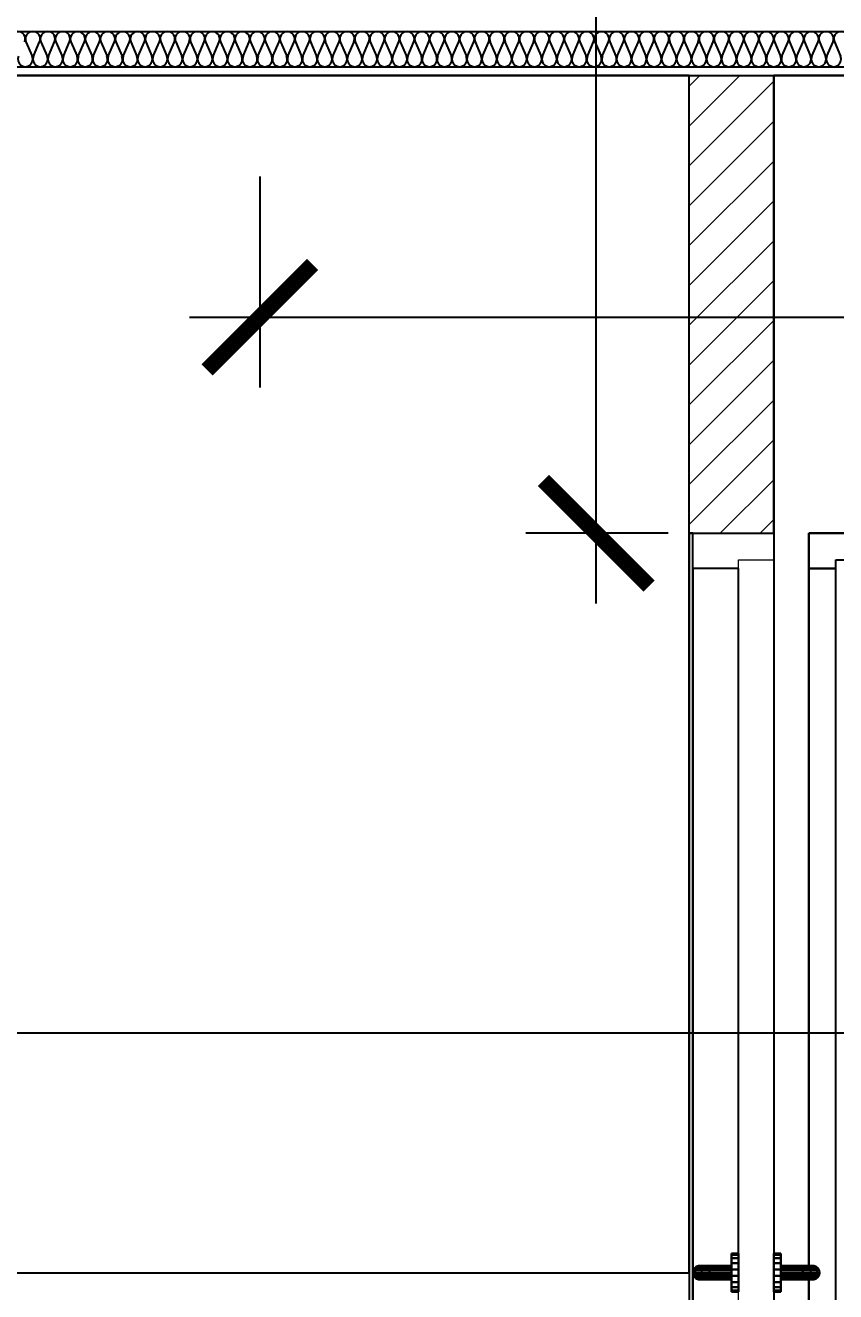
# Model space of a CAD drawing. Header units: millimetres. Extents: x 4647 to 73915, y -13612 to -8141.
# Drawn here: x 12017.7 to 12132.8, y -10671.3 to -10491.4 of the extents above; entities that cross this region are included whole.
import ezdxf

# ---------------------------------------------------------------- set-up
doc = ezdxf.new("R2010")
doc.units = ezdxf.units.MM
for name, color, linetype in [('2D - Ogólne', 7, 'Continuous'), ('Drzwi ArchiCAD', 7, 'Continuous'), ('Konstrukcja - Dach', 7, 'Continuous'), ('Konstrukcja - Ściany zew', 7, 'Continuous')]:
    doc.layers.add(name, color=color, linetype=linetype)
doc.layers.add('a_wymiary', color=250, linetype='Continuous', lineweight=9)
doc.styles.get("Standard").update_dxf_attribs({"font": 'arial.ttf'})
doc.dimstyles.new('1-100', dxfattribs={"dimtxt": 13, "dimasz": 15, "dimexe": 10, "dimexo": 20, "dimgap": 5, "dimtad": 1, "dimdec": 1, "dimrnd": 0.5, "dimtxsty": 'Standard', "dimblk": 'ARCHTICK', "dimcen": 0.09, "dimdle": 10, "dimadec": 0, "dimazin": 0, "dimtfac": 1, "dimtdec": 1, "dimtofl": 0, "dimtmove": 0, "dimatfit": 3, "dimfxl": 10, "dimfxlon": 1, "dimtolj": 1, "dimtzin": 0, "dimarcsym": 0})

# ---------------------------------------------------------------- blocks, each defined once
blk = doc.blocks.new('_ArchTick')
at = {"color": 0, "linetype": 'ByBlock', "const_width": 0.15}
blk.add_lwpolyline([(-0.5, -0.5), (0.5, 0.5)], dxfattribs=at)
blk = doc.blocks.new('*D802')
at = {"layer": 'a_wymiary', "color": 0, "lineweight": -2, "transparency": 16777216}
for p, q in [((11649, -10180.91), (11649, -10150.91)), ((12748.98, -10180.91), (12748.98, -10150.91)), ((11639, -10160.91), (12758.98, -10160.91))]:
    blk.add_line(p, q, dxfattribs=at)
at = {"layer": 'DEFPOINTS', "color": 0, "transparency": 16777216}
for p in [(12748.98, -10160.91), (11649, -10687.41), (12748.98, -10687.41)]:
    blk.add_point(p, dxfattribs=at)
at = {"layer": 'a_wymiary', "color": 0, "lineweight": -2, "transparency": 16777216, "xscale": 15, "yscale": 15, "zscale": 15, "rotation": 180}
blk.add_blockref('_ArchTick', (11649, -10160.91), dxfattribs=at)
at = {"layer": 'a_wymiary', "color": 0, "lineweight": -2, "transparency": 16777216, "xscale": 15, "yscale": 15, "zscale": 15}
blk.add_blockref('_ArchTick', (12748.98, -10160.91), dxfattribs=at)
at = {"layer": 'a_wymiary', "color": 0, "transparency": 16777216, "insert": (12198.99, -10149.28), "char_height": 13, "attachment_point": 5}
blk.add_mtext('\\A1;1100', dxfattribs=at)
blk = doc.blocks.new('*D803')
at = {"layer": 'a_wymiary', "color": 0, "lineweight": -2, "transparency": 16777216}
for p, q in [((11731.48, -10212.51), (11731.48, -10182.51)), ((12666.48, -10212.51), (12666.48, -10182.51)), ((11721.48, -10192.51), (12676.48, -10192.51))]:
    blk.add_line(p, q, dxfattribs=at)
at = {"layer": 'DEFPOINTS', "color": 0, "transparency": 16777216}
for p in [(12666.48, -10192.51), (11731.48, -10669.57), (12666.48, -10669.57)]:
    blk.add_point(p, dxfattribs=at)
at = {"layer": 'a_wymiary', "color": 0, "lineweight": -2, "transparency": 16777216, "xscale": 15, "yscale": 15, "zscale": 15, "rotation": 180}
blk.add_blockref('_ArchTick', (11731.48, -10192.51), dxfattribs=at)
at = {"layer": 'a_wymiary', "color": 0, "lineweight": -2, "transparency": 16777216, "xscale": 15, "yscale": 15, "zscale": 15}
blk.add_blockref('_ArchTick', (12666.48, -10192.51), dxfattribs=at)
at = {"layer": 'a_wymiary', "color": 0, "transparency": 16777216, "insert": (12198.98, -10180.86), "char_height": 13, "attachment_point": 5}
blk.add_mtext('\\A1;935', dxfattribs=at)
blk = doc.blocks.new('*D812')
at = {"layer": 'a_wymiary', "color": 0, "lineweight": -2, "transparency": 16777216}
for p, q in [((11731.48, -10649.57), (11731.48, -10624.52)), ((12666.48, -10649.57), (12666.48, -10624.52)), ((11721.48, -10634.52), (12676.48, -10634.52))]:
    blk.add_line(p, q, dxfattribs=at)
at = {"layer": 'DEFPOINTS', "color": 0, "transparency": 16777216}
for p in [(12666.48, -10634.52), (11731.48, -10669.57), (12666.48, -10669.57)]:
    blk.add_point(p, dxfattribs=at)
at = {"layer": 'a_wymiary', "color": 0, "lineweight": -2, "transparency": 16777216, "xscale": 15, "yscale": 15, "zscale": 15, "rotation": 180}
blk.add_blockref('_ArchTick', (11731.48, -10634.52), dxfattribs=at)
at = {"layer": 'a_wymiary', "color": 0, "lineweight": -2, "transparency": 16777216, "xscale": 15, "yscale": 15, "zscale": 15}
blk.add_blockref('_ArchTick', (12666.48, -10634.52), dxfattribs=at)
at = {"layer": 'a_wymiary', "color": 0, "transparency": 16777216, "insert": (12198.98, -10622.88), "char_height": 13, "attachment_point": 5}
blk.add_mtext('\\A1;935', dxfattribs=at)
blk = doc.blocks.new('*D832')
at = {"layer": 'a_wymiary', "color": 0, "lineweight": -2, "transparency": 16777216}
for p, q in [((12050.98, -10512.9), (12050.98, -10542.9)), ((12347, -10512.9), (12347, -10542.9)), ((12040.98, -10532.9), (12357, -10532.9))]:
    blk.add_line(p, q, dxfattribs=at)
at = {"layer": 'DEFPOINTS', "color": 0, "transparency": 16777216}
for p in [(12050.98, -10468.57), (12347, -10468.57), (12347, -10532.9)]:
    blk.add_point(p, dxfattribs=at)
at = {"layer": 'a_wymiary', "color": 0, "lineweight": -2, "transparency": 16777216, "xscale": 15, "yscale": 15, "zscale": 15, "rotation": 180}
blk.add_blockref('_ArchTick', (12050.98, -10532.9), dxfattribs=at)
at = {"layer": 'a_wymiary', "color": 0, "lineweight": -2, "transparency": 16777216, "xscale": 15, "yscale": 15, "zscale": 15}
blk.add_blockref('_ArchTick', (12347, -10532.9), dxfattribs=at)
at = {"layer": 'a_wymiary', "color": 0, "transparency": 16777216, "insert": (12198.99, -10521.26), "char_height": 13, "attachment_point": 5}
blk.add_mtext('\\A1;296', dxfattribs=at)
blk = doc.blocks.new('*D837')
at = {"layer": 'a_wymiary', "color": 0, "lineweight": -2, "transparency": 16777216}
for p, q in [((12098.77, -10573.57), (12098.77, -10304.51)), ((12118.77, -10314.51), (12088.77, -10314.51)), ((12108.98, -10563.57), (12088.77, -10563.57))]:
    blk.add_line(p, q, dxfattribs=at)
at = {"layer": 'DEFPOINTS', "color": 0, "transparency": 16777216}
for p in [(12098.77, -10314.51), (12198.99, -10314.51), (12128.98, -10563.57)]:
    blk.add_point(p, dxfattribs=at)
at = {"layer": 'a_wymiary', "color": 0, "lineweight": -2, "transparency": 16777216, "xscale": 15, "yscale": 15, "zscale": 15}
for p, rotation in [((12098.77, -10314.51), 90), ((12098.77, -10563.57), 270)]:
    blk.add_blockref('_ArchTick', p, dxfattribs=dict(at, rotation=rotation))
at = {"layer": 'a_wymiary', "color": 0, "transparency": 16777216, "insert": (12087.14, -10439.04), "char_height": 13, "attachment_point": 5, "rotation": 90}
blk.add_mtext('\\A1;249', dxfattribs=at)

msp = doc.modelspace()

# ---------------------------------------------------------------- linework, layer by layer
for p, q in [((11978.4, -10497.32), (12419.58, -10497.32)), ((12111.98, -10498.57), (11978.4, -10498.57)), ((12111.98, -10668.57), (12111.98, -10498.57)), ((12419.58, -10498.57), (12123.98, -10498.57)), ((12123.98, -10498.57), (12123.98, -10665.87)), ((12112.48, -10563.57), (12111.98, -10563.57)), ((12111.98, -10563.57), (12111.98, -10768.57)), ((12112.48, -10568.57), (12112.48, -10563.57)), ((12128.98, -10667.58), (12128.98, -10563.57)), ((12128.98, -10563.57), (12228.98, -10563.57)), ((12228.98, -10563.57), (12128.98, -10563.57)), ((12128.98, -10563.57), (12128.98, -10568.57)), ((12132.78, -10568.57), (12132.78, -10567.37)), ((12132.78, -10567.37), (12225.18, -10567.37)), ((12112.48, -10768.57), (12112.48, -10568.57)), ((12118.98, -10568.57), (12112.48, -10568.57)), ((12112.48, -10568.57), (12112.48, -10668.57)), ((12118.98, -10665.87), (12118.98, -10568.57)), ((12128.98, -10568.57), (12132.78, -10568.57)), ((12132.78, -10568.57), (12128.98, -10568.57)), ((12128.98, -10568.57), (12128.98, -10667.58)), ((12132.78, -10768.57), (12132.78, -10568.57)), ((12117.99, -10665.87), (12117.98, -10665.87)), ((12117.98, -10665.87), (12117.98, -10666.03)), ((12117.98, -10667.58), (12117.98, -10665.87)), ((12117.98, -10665.87), (12118.97, -10665.87)), ((12117.98, -10666.03), (12117.98, -10666.5)), ((12117.99, -10666.03), (12117.98, -10666.03)), ((12117.98, -10666.03), (12117.99, -10666.03)), ((12117.98, -10666.5), (12117.99, -10666.5)), ((12117.98, -10666.5), (12117.98, -10667.22)), ((12117.99, -10666.5), (12117.98, -10666.5)), ((12118.97, -10665.87), (12117.99, -10665.87)), ((12117.99, -10665.87), (12117.99, -10666.03)), ((12117.99, -10666.03), (12117.99, -10665.87)), ((12117.99, -10666.03), (12117.99, -10666.5)), ((12118.97, -10666.03), (12117.99, -10666.03)), ((12117.99, -10666.5), (12117.99, -10666.03)), ((12117.99, -10666.03), (12118.97, -10666.03)), ((12117.99, -10666.5), (12118.97, -10666.5)), ((12117.99, -10667.22), (12117.99, -10666.5)), ((12117.99, -10666.5), (12117.99, -10667.22)), ((12118.97, -10666.5), (12117.99, -10666.5)), ((12118.97, -10665.87), (12118.97, -10665.93)), ((12118.98, -10665.87), (12118.97, -10665.87)), ((12118.97, -10666.03), (12118.97, -10665.87)), ((12118.97, -10665.87), (12118.98, -10665.87)), ((12118.97, -10665.93), (12118.98, -10665.93)), ((12118.97, -10665.93), (12118.97, -10666.03)), ((12118.98, -10665.93), (12118.97, -10665.93)), ((12118.97, -10666.5), (12118.97, -10666.03)), ((12118.97, -10666.03), (12118.97, -10666.5)), ((12118.98, -10666.03), (12118.97, -10666.03)), ((12118.97, -10666.03), (12118.98, -10666.03)), ((12118.97, -10666.5), (12118.97, -10667.22)), ((12118.98, -10666.5), (12118.97, -10666.5)), ((12118.97, -10666.5), (12118.98, -10666.5)), ((12118.97, -10667.22), (12118.97, -10666.5)), ((12118.98, -10665.93), (12118.98, -10665.87)), ((12118.98, -10666.03), (12118.98, -10665.93)), ((12118.98, -10666.5), (12118.98, -10666.03)), ((12118.98, -10667.22), (12118.98, -10666.5)), ((12123.98, -10665.87), (12124.98, -10665.87)), ((12123.99, -10665.87), (12123.98, -10665.87)), ((12123.98, -10665.87), (12123.98, -10665.93)), ((12123.98, -10665.93), (12123.98, -10666.03)), ((12123.99, -10665.93), (12123.98, -10665.93)), ((12123.98, -10665.93), (12123.99, -10665.93)), ((12123.99, -10666.03), (12123.98, -10666.03)), ((12123.98, -10666.03), (12123.98, -10666.5)), ((12123.98, -10666.03), (12123.99, -10666.03)), ((12123.99, -10666.5), (12123.98, -10666.5)), ((12123.98, -10666.5), (12123.98, -10667.22)), ((12123.98, -10666.5), (12123.99, -10666.5)), ((12123.99, -10665.93), (12123.99, -10665.87)), ((12124.97, -10665.87), (12123.99, -10665.87)), ((12123.99, -10665.87), (12123.99, -10665.93)), ((12123.99, -10666.03), (12123.99, -10665.93)), ((12123.99, -10665.93), (12123.99, -10666.03)), ((12124.97, -10665.93), (12123.99, -10665.93)), ((12123.99, -10665.93), (12124.97, -10665.93)), ((12123.99, -10666.5), (12123.99, -10666.03)), ((12123.99, -10666.03), (12124.97, -10666.03)), ((12124.97, -10666.03), (12123.99, -10666.03)), ((12123.99, -10666.03), (12123.99, -10666.5)), ((12123.99, -10667.22), (12123.99, -10666.5)), ((12124.97, -10666.5), (12123.99, -10666.5)), ((12123.99, -10666.5), (12123.99, -10667.22)), ((12123.99, -10666.5), (12124.97, -10666.5)), ((12124.97, -10665.87), (12124.97, -10666.03)), ((12124.98, -10665.87), (12124.97, -10665.87)), ((12124.97, -10665.93), (12124.97, -10665.87)), ((12124.97, -10666.03), (12124.97, -10665.93)), ((12124.97, -10666.03), (12124.98, -10666.03)), ((12124.97, -10666.5), (12124.97, -10666.03)), ((12124.98, -10666.03), (12124.97, -10666.03)), ((12124.97, -10666.03), (12124.97, -10666.5)), ((12124.97, -10667.22), (12124.97, -10666.5)), ((12124.98, -10666.5), (12124.97, -10666.5)), ((12124.97, -10666.5), (12124.97, -10667.22)), ((12124.97, -10666.5), (12124.98, -10666.5)), ((12124.98, -10665.87), (12124.98, -10667.58)), ((12124.98, -10666.03), (12124.98, -10665.87)), ((12124.98, -10666.5), (12124.98, -10666.03)), ((12124.98, -10667.22), (12124.98, -10666.5)), ((11958.52, -10668.57), (12111.98, -10668.57)), ((12112.54, -10668.23), (12112.48, -10668.57)), ((12112.48, -10668.57), (12112.54, -10668.23)), ((12112.48, -10668.57), (12112.54, -10668.91)), ((12112.78, -10668.57), (12112.48, -10668.57)), ((12112.48, -10668.57), (12112.78, -10668.57)), ((12112.54, -10668.91), (12112.48, -10668.57)), ((12112.48, -10668.57), (12112.48, -10768.57)), ((12112.71, -10667.93), (12112.54, -10668.23)), ((12112.54, -10668.23), (12112.71, -10667.93)), ((12112.54, -10668.23), (12112.84, -10668.23)), ((12112.84, -10668.23), (12112.54, -10668.23)), ((12112.98, -10667.7), (12112.71, -10667.93)), ((12112.71, -10667.93), (12112.98, -10667.7)), ((12112.99, -10667.93), (12112.71, -10667.93)), ((12112.71, -10667.93), (12112.99, -10667.93)), ((12112.84, -10668.23), (12112.78, -10668.57)), ((12112.78, -10668.57), (12112.84, -10668.23)), ((12112.78, -10668.57), (12113.71, -10668.57)), ((12112.78, -10668.57), (12112.84, -10668.91)), ((12113.71, -10668.57), (12112.78, -10668.57)), ((12112.84, -10668.91), (12112.78, -10668.57)), ((12112.99, -10667.93), (12112.84, -10668.23)), ((12112.84, -10668.23), (12112.99, -10667.93)), ((12112.84, -10668.23), (12113.74, -10668.23)), ((12113.74, -10668.23), (12112.84, -10668.23)), ((12113.3, -10667.58), (12112.98, -10667.7)), ((12112.98, -10667.7), (12113.3, -10667.58)), ((12112.98, -10667.7), (12113.23, -10667.7)), ((12113.23, -10667.7), (12112.98, -10667.7)), ((12113.23, -10667.7), (12112.99, -10667.93)), ((12112.99, -10667.93), (12113.23, -10667.7)), ((12113.83, -10667.93), (12112.99, -10667.93)), ((12112.99, -10667.93), (12113.83, -10667.93)), ((12113.23, -10667.7), (12113.52, -10667.58)), ((12113.52, -10667.58), (12113.23, -10667.7)), ((12113.97, -10667.7), (12113.23, -10667.7)), ((12113.23, -10667.7), (12113.97, -10667.7)), ((12113.52, -10667.58), (12113.3, -10667.58)), ((12113.3, -10667.58), (12117.98, -10667.58)), ((12114.14, -10667.58), (12113.52, -10667.58)), ((12113.71, -10668.57), (12113.74, -10668.23)), ((12113.74, -10668.23), (12113.71, -10668.57)), ((12113.74, -10668.91), (12113.71, -10668.57)), ((12113.71, -10668.57), (12114.85, -10668.57)), ((12113.71, -10668.57), (12113.74, -10668.91)), ((12114.85, -10668.57), (12113.71, -10668.57)), ((12113.74, -10668.23), (12113.83, -10667.93)), ((12113.83, -10667.93), (12113.74, -10668.23)), ((12114.85, -10668.23), (12113.74, -10668.23)), ((12113.74, -10668.23), (12114.85, -10668.23)), ((12113.83, -10667.93), (12113.97, -10667.7)), ((12113.97, -10667.7), (12113.83, -10667.93)), ((12113.83, -10667.93), (12114.88, -10667.93)), ((12114.88, -10667.93), (12113.83, -10667.93)), ((12114.14, -10667.58), (12113.97, -10667.7)), ((12113.97, -10667.7), (12114.14, -10667.58)), ((12114.91, -10667.7), (12113.97, -10667.7)), ((12113.97, -10667.7), (12114.91, -10667.7)), ((12114.95, -10667.58), (12114.14, -10667.58)), ((12114.88, -10667.93), (12114.85, -10668.23)), ((12114.85, -10668.23), (12114.88, -10667.93)), ((12114.85, -10668.23), (12117.98, -10668.23)), ((12114.85, -10668.57), (12114.85, -10668.23)), ((12114.85, -10668.23), (12114.85, -10668.57)), ((12117.98, -10668.23), (12114.85, -10668.23)), ((12114.85, -10668.57), (12114.85, -10668.91)), ((12117.98, -10668.57), (12114.85, -10668.57)), ((12114.85, -10668.91), (12114.85, -10668.57)), ((12114.85, -10668.57), (12117.98, -10668.57)), ((12114.88, -10667.93), (12114.91, -10667.7)), ((12114.91, -10667.7), (12114.88, -10667.93)), ((12117.98, -10667.93), (12114.88, -10667.93)), ((12114.88, -10667.93), (12117.98, -10667.93)), ((12114.95, -10667.58), (12114.91, -10667.7)), ((12114.91, -10667.7), (12114.95, -10667.58)), ((12117.98, -10667.7), (12114.91, -10667.7)), ((12114.91, -10667.7), (12117.98, -10667.7)), ((12117.98, -10667.58), (12114.95, -10667.58)), ((12117.98, -10667.22), (12117.99, -10667.22)), ((12117.98, -10667.22), (12117.98, -10668.1)), ((12117.99, -10667.22), (12117.98, -10667.22)), ((12117.98, -10667.7), (12117.98, -10667.58)), ((12117.98, -10667.93), (12117.98, -10667.7)), ((12117.98, -10668.23), (12117.98, -10667.93)), ((12117.98, -10668.1), (12117.99, -10668.1)), ((12117.98, -10668.1), (12117.98, -10669.04)), ((12117.99, -10668.1), (12117.98, -10668.1)), ((12117.98, -10668.57), (12117.98, -10668.23)), ((12117.98, -10668.91), (12117.98, -10668.57)), ((12117.99, -10667.22), (12117.99, -10668.1)), ((12118.97, -10667.22), (12117.99, -10667.22)), ((12117.99, -10668.1), (12117.99, -10667.22)), ((12117.99, -10667.22), (12118.97, -10667.22)), ((12117.99, -10668.1), (12118.97, -10668.1)), ((12117.99, -10668.1), (12117.99, -10669.04)), ((12118.97, -10668.1), (12117.99, -10668.1)), ((12117.99, -10669.04), (12117.99, -10668.1)), ((12118.97, -10667.22), (12118.98, -10667.22)), ((12118.97, -10668.1), (12118.97, -10667.22)), ((12118.97, -10667.22), (12118.97, -10668.1)), ((12118.98, -10667.22), (12118.97, -10667.22)), ((12118.97, -10669.04), (12118.97, -10668.1)), ((12118.97, -10668.1), (12118.98, -10668.1)), ((12118.97, -10668.1), (12118.97, -10669.04)), ((12118.98, -10668.1), (12118.97, -10668.1)), ((12118.98, -10668.1), (12118.98, -10667.22)), ((12118.98, -10669.04), (12118.98, -10668.1)), ((12123.99, -10667.22), (12123.98, -10667.22)), ((12123.98, -10667.22), (12123.98, -10668.1)), ((12123.98, -10667.22), (12123.99, -10667.22)), ((12123.99, -10668.1), (12123.98, -10668.1)), ((12123.98, -10668.1), (12123.98, -10669.04)), ((12123.98, -10668.1), (12123.99, -10668.1)), ((12123.99, -10668.1), (12123.99, -10667.22)), ((12124.97, -10667.22), (12123.99, -10667.22)), ((12123.99, -10667.22), (12123.99, -10668.1)), ((12123.99, -10667.22), (12124.97, -10667.22)), ((12123.99, -10669.04), (12123.99, -10668.1)), ((12124.97, -10668.1), (12123.99, -10668.1)), ((12123.99, -10668.1), (12123.99, -10669.04)), ((12123.99, -10668.1), (12124.97, -10668.1)), ((12124.97, -10668.1), (12124.97, -10667.22)), ((12124.98, -10667.22), (12124.97, -10667.22)), ((12124.97, -10667.22), (12124.97, -10668.1)), ((12124.97, -10667.22), (12124.98, -10667.22)), ((12124.97, -10669.04), (12124.97, -10668.1)), ((12124.98, -10668.1), (12124.97, -10668.1)), ((12124.97, -10668.1), (12124.97, -10669.04)), ((12124.97, -10668.1), (12124.98, -10668.1)), ((12124.98, -10668.1), (12124.98, -10667.22)), ((12124.98, -10667.58), (12128.98, -10667.58)), ((12128, -10667.58), (12124.98, -10667.58)), ((12124.98, -10667.58), (12124.98, -10667.7)), ((12128.04, -10667.7), (12124.98, -10667.7)), ((12124.98, -10667.7), (12124.98, -10667.93)), ((12124.98, -10667.7), (12128.04, -10667.7)), ((12124.98, -10667.93), (12128.08, -10667.93)), ((12128.08, -10667.93), (12124.98, -10667.93)), ((12124.98, -10667.93), (12124.98, -10668.23)), ((12124.98, -10669.04), (12124.98, -10668.1)), ((12124.98, -10668.23), (12128.1, -10668.23)), ((12128.1, -10668.23), (12124.98, -10668.23)), ((12124.98, -10668.23), (12124.98, -10668.57)), ((12128.11, -10668.57), (12124.98, -10668.57)), ((12124.98, -10668.57), (12124.98, -10668.91)), ((12124.98, -10668.57), (12128.11, -10668.57)), ((12128.82, -10667.58), (12128, -10667.58)), ((12128, -10667.58), (12128.04, -10667.7)), ((12128.04, -10667.7), (12128, -10667.58)), ((12128.99, -10667.7), (12128.04, -10667.7)), ((12128.04, -10667.7), (12128.08, -10667.93)), ((12128.08, -10667.93), (12128.04, -10667.7)), ((12128.04, -10667.7), (12128.99, -10667.7)), ((12128.08, -10667.93), (12129.12, -10667.93)), ((12128.1, -10668.23), (12128.08, -10667.93)), ((12129.12, -10667.93), (12128.08, -10667.93)), ((12128.08, -10667.93), (12128.1, -10668.23)), ((12128.11, -10668.57), (12128.1, -10668.23)), ((12128.1, -10668.23), (12129.21, -10668.23)), ((12129.21, -10668.23), (12128.1, -10668.23)), ((12128.1, -10668.23), (12128.11, -10668.57)), ((12128.1, -10668.91), (12128.11, -10668.57)), ((12128.11, -10668.57), (12128.1, -10668.91)), ((12128.11, -10668.57), (12129.24, -10668.57)), ((12129.24, -10668.57), (12128.11, -10668.57)), ((12129.43, -10667.58), (12128.82, -10667.58)), ((12128.82, -10667.58), (12128.99, -10667.7)), ((12128.99, -10667.7), (12128.82, -10667.58)), ((12128.98, -10667.58), (12129.65, -10667.58)), ((12129.72, -10667.7), (12128.99, -10667.7)), ((12128.99, -10667.7), (12129.12, -10667.93)), ((12129.12, -10667.93), (12128.99, -10667.7)), ((12128.99, -10667.7), (12129.72, -10667.7)), ((12129.12, -10667.93), (12129.96, -10667.93)), ((12129.96, -10667.93), (12129.12, -10667.93)), ((12129.12, -10667.93), (12129.21, -10668.23)), ((12129.21, -10668.23), (12129.12, -10667.93)), ((12129.21, -10668.23), (12130.12, -10668.23)), ((12129.24, -10668.57), (12129.21, -10668.23)), ((12130.12, -10668.23), (12129.21, -10668.23)), ((12129.21, -10668.23), (12129.24, -10668.57)), ((12129.24, -10668.57), (12129.21, -10668.91)), ((12129.21, -10668.91), (12129.24, -10668.57)), ((12130.17, -10668.57), (12129.24, -10668.57)), ((12129.24, -10668.57), (12130.17, -10668.57)), ((12129.72, -10667.7), (12129.43, -10667.58)), ((12129.65, -10667.58), (12129.43, -10667.58)), ((12129.43, -10667.58), (12129.72, -10667.7)), ((12129.65, -10667.58), (12129.98, -10667.7)), ((12129.98, -10667.7), (12129.65, -10667.58)), ((12129.98, -10667.7), (12129.72, -10667.7)), ((12129.72, -10667.7), (12129.96, -10667.93)), ((12129.96, -10667.93), (12129.72, -10667.7)), ((12129.72, -10667.7), (12129.98, -10667.7)), ((12129.96, -10667.93), (12130.24, -10667.93)), ((12130.12, -10668.23), (12129.96, -10667.93)), ((12130.24, -10667.93), (12129.96, -10667.93)), ((12129.96, -10667.93), (12130.12, -10668.23)), ((12129.98, -10667.7), (12130.24, -10667.93)), ((12130.24, -10667.93), (12129.98, -10667.7)), ((12130.42, -10668.23), (12130.12, -10668.23)), ((12130.12, -10668.23), (12130.17, -10668.57)), ((12130.17, -10668.57), (12130.12, -10668.23)), ((12130.12, -10668.23), (12130.42, -10668.23)), ((12130.12, -10668.91), (12130.17, -10668.57)), ((12130.17, -10668.57), (12130.12, -10668.91)), ((12130.17, -10668.57), (12130.48, -10668.57)), ((12130.48, -10668.57), (12130.17, -10668.57)), ((12130.24, -10667.93), (12130.42, -10668.23)), ((12130.42, -10668.23), (12130.24, -10667.93)), ((12130.42, -10668.23), (12130.48, -10668.57)), ((12130.48, -10668.57), (12130.42, -10668.23)), ((12130.48, -10668.57), (12130.42, -10668.91)), ((12130.42, -10668.91), (12130.48, -10668.57)), ((12112.54, -10668.91), (12112.71, -10669.21)), ((12112.84, -10668.91), (12112.54, -10668.91)), ((12112.54, -10668.91), (12112.84, -10668.91)), ((12112.71, -10669.21), (12112.54, -10668.91)), ((12112.71, -10669.21), (12112.99, -10669.21)), ((12112.71, -10669.21), (12112.98, -10669.43)), ((12112.99, -10669.21), (12112.71, -10669.21)), ((12112.98, -10669.43), (12112.71, -10669.21)), ((12112.84, -10668.91), (12113.74, -10668.91)), ((12112.99, -10669.21), (12112.84, -10668.91)), ((12112.84, -10668.91), (12112.99, -10669.21)), ((12113.74, -10668.91), (12112.84, -10668.91)), ((12112.98, -10669.43), (12113.23, -10669.43)), ((12112.98, -10669.43), (12113.3, -10669.55)), ((12113.23, -10669.43), (12112.98, -10669.43)), ((12113.3, -10669.55), (12112.98, -10669.43)), ((12112.99, -10669.21), (12113.83, -10669.21)), ((12113.23, -10669.43), (12112.99, -10669.21)), ((12112.99, -10669.21), (12113.23, -10669.43)), ((12113.83, -10669.21), (12112.99, -10669.21)), ((12113.23, -10669.43), (12113.97, -10669.43)), ((12113.52, -10669.55), (12113.23, -10669.43)), ((12113.23, -10669.43), (12113.52, -10669.55)), ((12113.97, -10669.43), (12113.23, -10669.43)), ((12113.3, -10669.55), (12113.52, -10669.55)), ((12117.98, -10669.55), (12113.3, -10669.55)), ((12113.52, -10669.55), (12114.14, -10669.55)), ((12113.74, -10668.91), (12114.85, -10668.91)), ((12113.83, -10669.21), (12113.74, -10668.91)), ((12113.74, -10668.91), (12113.83, -10669.21)), ((12114.85, -10668.91), (12113.74, -10668.91)), ((12113.83, -10669.21), (12113.97, -10669.43)), ((12114.88, -10669.21), (12113.83, -10669.21)), ((12113.83, -10669.21), (12114.88, -10669.21)), ((12113.97, -10669.43), (12113.83, -10669.21)), ((12113.97, -10669.43), (12114.91, -10669.43)), ((12114.14, -10669.55), (12113.97, -10669.43)), ((12113.97, -10669.43), (12114.14, -10669.55)), ((12114.91, -10669.43), (12113.97, -10669.43)), ((12114.14, -10669.55), (12114.95, -10669.55)), ((12114.85, -10668.91), (12114.88, -10669.21)), ((12117.98, -10668.91), (12114.85, -10668.91)), ((12114.85, -10668.91), (12117.98, -10668.91)), ((12114.88, -10669.21), (12114.85, -10668.91)), ((12114.88, -10669.21), (12117.98, -10669.21)), ((12114.91, -10669.43), (12114.88, -10669.21)), ((12114.88, -10669.21), (12114.91, -10669.43)), ((12117.98, -10669.21), (12114.88, -10669.21)), ((12114.91, -10669.43), (12114.95, -10669.55)), ((12117.98, -10669.43), (12114.91, -10669.43)), ((12114.91, -10669.43), (12117.98, -10669.43)), ((12114.95, -10669.55), (12114.91, -10669.43)), ((12114.95, -10669.55), (12117.98, -10669.55)), ((12117.98, -10669.21), (12117.98, -10668.91)), ((12117.98, -10669.04), (12117.99, -10669.04)), ((12117.98, -10669.04), (12117.98, -10669.92)), ((12117.99, -10669.04), (12117.98, -10669.04)), ((12117.98, -10669.43), (12117.98, -10669.21)), ((12117.98, -10669.55), (12117.98, -10669.43)), ((12117.98, -10671.27), (12117.98, -10669.55)), ((12117.98, -10669.92), (12117.98, -10670.64)), ((12117.99, -10669.92), (12117.98, -10669.92)), ((12117.98, -10669.92), (12117.99, -10669.92)), ((12117.99, -10669.04), (12118.97, -10669.04)), ((12117.99, -10669.04), (12117.99, -10669.92)), ((12118.97, -10669.04), (12117.99, -10669.04)), ((12117.99, -10669.92), (12117.99, -10669.04)), ((12117.99, -10669.92), (12118.97, -10669.92)), ((12117.99, -10670.64), (12117.99, -10669.92)), ((12117.99, -10669.92), (12117.99, -10670.64)), ((12118.97, -10669.92), (12117.99, -10669.92)), ((12118.97, -10669.92), (12118.97, -10669.04)), ((12118.97, -10669.04), (12118.98, -10669.04)), ((12118.97, -10669.04), (12118.97, -10669.92)), ((12118.98, -10669.04), (12118.97, -10669.04)), ((12118.97, -10669.92), (12118.98, -10669.92)), ((12118.97, -10669.92), (12118.97, -10670.64)), ((12118.98, -10669.92), (12118.97, -10669.92)), ((12118.97, -10670.64), (12118.97, -10669.92)), ((12118.98, -10669.92), (12118.98, -10669.04)), ((12118.98, -10670.64), (12118.98, -10669.92)), ((12123.99, -10669.04), (12123.98, -10669.04)), ((12123.98, -10669.04), (12123.98, -10669.92)), ((12123.98, -10669.04), (12123.99, -10669.04)), ((12123.99, -10669.92), (12123.98, -10669.92)), ((12123.98, -10669.92), (12123.98, -10670.64)), ((12123.98, -10669.92), (12123.99, -10669.92)), ((12123.99, -10669.92), (12123.99, -10669.04)), ((12124.97, -10669.04), (12123.99, -10669.04)), ((12123.99, -10669.04), (12123.99, -10669.92)), ((12123.99, -10669.04), (12124.97, -10669.04)), ((12123.99, -10670.64), (12123.99, -10669.92)), ((12124.97, -10669.92), (12123.99, -10669.92)), ((12123.99, -10669.92), (12123.99, -10670.64)), ((12123.99, -10669.92), (12124.97, -10669.92)), ((12124.97, -10669.92), (12124.97, -10669.04)), ((12124.98, -10669.04), (12124.97, -10669.04)), ((12124.97, -10669.04), (12124.97, -10669.92)), ((12124.97, -10669.04), (12124.98, -10669.04)), ((12124.97, -10670.64), (12124.97, -10669.92)), ((12124.98, -10669.92), (12124.97, -10669.92)), ((12124.97, -10669.92), (12124.97, -10670.64)), ((12124.97, -10669.92), (12124.98, -10669.92)), ((12124.98, -10668.91), (12128.1, -10668.91)), ((12128.1, -10668.91), (12124.98, -10668.91)), ((12124.98, -10668.91), (12124.98, -10669.21)), ((12124.98, -10669.92), (12124.98, -10669.04)), ((12128.08, -10669.21), (12124.98, -10669.21)), ((12124.98, -10669.21), (12124.98, -10669.43)), ((12124.98, -10669.21), (12128.08, -10669.21)), ((12124.98, -10669.43), (12128.04, -10669.43)), ((12128.04, -10669.43), (12124.98, -10669.43)), ((12124.98, -10669.43), (12124.98, -10669.55)), ((12128.98, -10669.55), (12124.98, -10669.55)), ((12124.98, -10669.55), (12124.98, -10671.27)), ((12124.98, -10669.55), (12128, -10669.55)), ((12124.98, -10670.64), (12124.98, -10669.92)), ((12128, -10669.55), (12128.04, -10669.43)), ((12128.04, -10669.43), (12128, -10669.55)), ((12128, -10669.55), (12128.82, -10669.55)), ((12128.04, -10669.43), (12128.08, -10669.21)), ((12128.08, -10669.21), (12128.04, -10669.43)), ((12128.04, -10669.43), (12128.99, -10669.43)), ((12128.99, -10669.43), (12128.04, -10669.43)), ((12128.1, -10668.91), (12128.08, -10669.21)), ((12128.08, -10669.21), (12128.1, -10668.91)), ((12128.08, -10669.21), (12129.12, -10669.21)), ((12129.12, -10669.21), (12128.08, -10669.21)), ((12129.21, -10668.91), (12128.1, -10668.91)), ((12128.1, -10668.91), (12129.21, -10668.91)), ((12128.99, -10669.43), (12128.82, -10669.55)), ((12128.82, -10669.55), (12128.99, -10669.43)), ((12128.82, -10669.55), (12129.43, -10669.55)), ((12128.98, -10768.57), (12128.98, -10669.55)), ((12128.98, -10669.55), (12128.98, -10768.57)), ((12129.65, -10669.55), (12128.98, -10669.55)), ((12128.99, -10669.43), (12129.12, -10669.21)), ((12129.12, -10669.21), (12128.99, -10669.43)), ((12129.72, -10669.43), (12128.99, -10669.43)), ((12128.99, -10669.43), (12129.72, -10669.43)), ((12129.12, -10669.21), (12129.21, -10668.91)), ((12129.21, -10668.91), (12129.12, -10669.21)), ((12129.12, -10669.21), (12129.96, -10669.21)), ((12129.96, -10669.21), (12129.12, -10669.21)), ((12129.21, -10668.91), (12130.12, -10668.91)), ((12130.12, -10668.91), (12129.21, -10668.91)), ((12129.43, -10669.55), (12129.72, -10669.43)), ((12129.72, -10669.43), (12129.43, -10669.55)), ((12129.43, -10669.55), (12129.65, -10669.55)), ((12129.98, -10669.43), (12129.65, -10669.55)), ((12129.65, -10669.55), (12129.98, -10669.43)), ((12129.72, -10669.43), (12129.96, -10669.21)), ((12129.96, -10669.21), (12129.72, -10669.43)), ((12129.98, -10669.43), (12129.72, -10669.43)), ((12129.72, -10669.43), (12129.98, -10669.43)), ((12130.12, -10668.91), (12129.96, -10669.21)), ((12129.96, -10669.21), (12130.12, -10668.91)), ((12129.96, -10669.21), (12130.24, -10669.21)), ((12130.24, -10669.21), (12129.96, -10669.21)), ((12130.24, -10669.21), (12129.98, -10669.43)), ((12129.98, -10669.43), (12130.24, -10669.21)), ((12130.42, -10668.91), (12130.12, -10668.91)), ((12130.12, -10668.91), (12130.42, -10668.91)), ((12130.42, -10668.91), (12130.24, -10669.21)), ((12130.24, -10669.21), (12130.42, -10668.91)), ((12117.98, -10670.64), (12117.99, -10670.64)), ((12117.98, -10670.64), (12117.98, -10671.11)), ((12117.99, -10670.64), (12117.98, -10670.64)), ((12117.98, -10671.11), (12117.99, -10671.11)), ((12117.98, -10671.11), (12117.98, -10671.21)), ((12117.99, -10671.11), (12117.98, -10671.11)), ((12117.98, -10671.21), (12117.99, -10671.21)), ((12117.98, -10671.21), (12117.98, -10671.27)), ((12117.99, -10671.21), (12117.98, -10671.21)), ((12117.98, -10671.27), (12117.99, -10671.27)), ((12117.99, -10670.64), (12117.99, -10671.11)), ((12118.97, -10670.64), (12117.99, -10670.64)), ((12117.99, -10671.11), (12117.99, -10670.64)), ((12117.99, -10670.64), (12118.97, -10670.64)), ((12117.99, -10671.11), (12118.97, -10671.11)), ((12117.99, -10671.21), (12117.99, -10671.11)), ((12117.99, -10671.11), (12117.99, -10671.21)), ((12118.97, -10671.11), (12117.99, -10671.11)), ((12117.99, -10671.21), (12117.99, -10671.27)), ((12118.97, -10671.21), (12117.99, -10671.21)), ((12117.99, -10671.21), (12118.97, -10671.21)), ((12117.99, -10671.27), (12117.99, -10671.21)), ((12117.99, -10671.27), (12118.97, -10671.27)), ((12118.97, -10671.11), (12118.97, -10670.64)), ((12118.97, -10670.64), (12118.98, -10670.64)), ((12118.97, -10670.64), (12118.97, -10671.11)), ((12118.98, -10670.64), (12118.97, -10670.64)), ((12118.97, -10671.11), (12118.98, -10671.11)), ((12118.97, -10671.11), (12118.97, -10671.21)), ((12118.98, -10671.11), (12118.97, -10671.11)), ((12118.97, -10671.21), (12118.97, -10671.11)), ((12118.97, -10671.21), (12118.97, -10671.27)), ((12118.98, -10671.21), (12118.97, -10671.21)), ((12118.97, -10671.27), (12118.97, -10671.21)), ((12118.97, -10671.21), (12118.98, -10671.21)), ((12118.97, -10671.27), (12118.98, -10671.27)), ((12118.98, -10671.11), (12118.98, -10670.64)), ((12118.98, -10671.21), (12118.98, -10671.11)), ((12118.98, -10671.27), (12118.98, -10671.21)), ((12123.98, -10670.64), (12123.99, -10670.64)), ((12123.99, -10670.64), (12123.98, -10670.64)), ((12123.98, -10670.64), (12123.98, -10671.11)), ((12123.99, -10671.11), (12123.98, -10671.11)), ((12123.98, -10671.11), (12123.98, -10671.27)), ((12123.98, -10671.11), (12123.99, -10671.11)), ((12124.98, -10671.27), (12123.98, -10671.27)), ((12123.98, -10671.27), (12123.98, -10675.87)), ((12123.98, -10671.27), (12123.99, -10671.27)), ((12124.97, -10670.64), (12123.99, -10670.64)), ((12123.99, -10670.64), (12123.99, -10671.11)), ((12123.99, -10670.64), (12124.97, -10670.64)), ((12123.99, -10671.11), (12123.99, -10670.64)), ((12124.97, -10671.11), (12123.99, -10671.11)), ((12123.99, -10671.11), (12123.99, -10671.21)), ((12123.99, -10671.11), (12124.97, -10671.11)), ((12123.99, -10671.27), (12123.99, -10671.11)), ((12123.99, -10671.21), (12124.97, -10671.21)), ((12123.99, -10671.21), (12123.99, -10671.27)), ((12124.97, -10671.21), (12123.99, -10671.21)), ((12123.99, -10671.27), (12124.97, -10671.27)), ((12124.97, -10671.11), (12124.97, -10670.64)), ((12124.97, -10670.64), (12124.98, -10670.64)), ((12124.98, -10670.64), (12124.97, -10670.64)), ((12124.97, -10670.64), (12124.97, -10671.11)), ((12124.97, -10671.21), (12124.97, -10671.11)), ((12124.98, -10671.11), (12124.97, -10671.11)), ((12124.97, -10671.11), (12124.97, -10671.21)), ((12124.97, -10671.11), (12124.98, -10671.11)), ((12124.97, -10671.21), (12124.98, -10671.21)), ((12124.97, -10671.27), (12124.97, -10671.21)), ((12124.97, -10671.21), (12124.97, -10671.27)), ((12124.98, -10671.21), (12124.97, -10671.21)), ((12124.97, -10671.27), (12124.98, -10671.27)), ((12124.98, -10671.11), (12124.98, -10670.64)), ((12124.98, -10671.21), (12124.98, -10671.11)), ((12124.98, -10671.27), (12124.98, -10671.21))]:
    msp.add_line(p, q)
at = {"layer": '2D - Ogólne', "color": 161, "lineweight": 25}
msp.add_line((11976.43, -10492.32), (12421.55, -10492.32), dxfattribs=at)
at = {"layer": 'Drzwi ArchiCAD', "color": 30, "lineweight": 20}
for p, q in [((12112.48, -10563.57), (12123.98, -10563.57)), ((12112.48, -10568.57), (12112.48, -10563.57)), ((12123.98, -10567.37), (12123.98, -10563.57)), ((12118.98, -10567.37), (12123.98, -10567.37)), ((12118.98, -10768.57), (12118.98, -10567.37)), ((12118.98, -10568.57), (12118.98, -10567.37)), ((12118.98, -10567.37), (12123.98, -10567.37)), ((12123.98, -10768.57), (12123.98, -10567.37)), ((12112.48, -10568.57), (12118.98, -10568.57))]:
    msp.add_line(p, q, dxfattribs=at)
at = {"layer": 'Drzwi ArchiCAD', "color": 9, "lineweight": 13}
for p, q in [((12112.48, -10768.57), (12112.48, -10568.57)), ((12117.99, -10665.87), (12117.98, -10665.87)), ((12117.98, -10665.87), (12117.98, -10666.03)), ((12117.98, -10666.03), (12117.98, -10666.5)), ((12117.98, -10666.5), (12117.98, -10667.22)), ((12118.97, -10665.87), (12117.99, -10665.87)), ((12118.98, -10665.87), (12118.97, -10665.87)), ((12123.98, -10665.87), (12123.99, -10665.87)), ((12123.99, -10665.87), (12124.97, -10665.87)), ((12124.97, -10665.87), (12124.98, -10665.87)), ((12124.98, -10665.87), (12124.98, -10666.03)), ((12124.98, -10666.03), (12124.98, -10666.5)), ((12124.98, -10666.5), (12124.98, -10667.22)), ((12112.48, -10668.57), (12112.54, -10668.23)), ((12112.54, -10668.91), (12112.48, -10668.57)), ((12112.54, -10668.23), (12112.71, -10667.93)), ((12112.71, -10667.93), (12112.98, -10667.7)), ((12112.78, -10668.57), (12112.84, -10668.23)), ((12112.84, -10668.91), (12112.78, -10668.57)), ((12112.84, -10668.23), (12112.99, -10667.93)), ((12112.98, -10667.7), (12113.3, -10667.58)), ((12112.99, -10667.93), (12113.23, -10667.7)), ((12113.52, -10667.58), (12113.3, -10667.58)), ((12114.14, -10667.58), (12113.52, -10667.58)), ((12113.71, -10668.57), (12113.74, -10668.23)), ((12113.74, -10668.91), (12113.71, -10668.57)), ((12113.74, -10668.23), (12113.83, -10667.93)), ((12113.83, -10667.93), (12113.97, -10667.7)), ((12114.95, -10667.58), (12114.14, -10667.58)), ((12117.98, -10667.58), (12114.95, -10667.58)), ((12117.98, -10667.22), (12117.98, -10667.58)), ((12117.98, -10667.7), (12117.98, -10667.58)), ((12117.98, -10667.93), (12117.98, -10667.7)), ((12117.98, -10668.23), (12117.98, -10667.93)), ((12117.98, -10668.57), (12117.98, -10668.23)), ((12117.98, -10668.91), (12117.98, -10668.57)), ((12124.98, -10667.22), (12124.98, -10667.58)), ((12124.98, -10667.58), (12128, -10667.58)), ((12124.98, -10667.7), (12124.98, -10667.58)), ((12124.98, -10667.93), (12124.98, -10667.7)), ((12124.98, -10668.23), (12124.98, -10667.93)), ((12124.98, -10668.57), (12124.98, -10668.23)), ((12124.98, -10668.91), (12124.98, -10668.57)), ((12128, -10667.58), (12128.82, -10667.58)), ((12128.82, -10667.58), (12129.43, -10667.58)), ((12129.12, -10667.93), (12128.99, -10667.7)), ((12129.21, -10668.23), (12129.12, -10667.93)), ((12129.24, -10668.57), (12129.21, -10668.23)), ((12129.21, -10668.91), (12129.24, -10668.57)), ((12129.43, -10667.58), (12129.65, -10667.58)), ((12129.98, -10667.7), (12129.65, -10667.58)), ((12129.96, -10667.93), (12129.72, -10667.7)), ((12130.12, -10668.23), (12129.96, -10667.93)), ((12130.24, -10667.93), (12129.98, -10667.7)), ((12130.17, -10668.57), (12130.12, -10668.23)), ((12130.12, -10668.91), (12130.17, -10668.57)), ((12130.42, -10668.23), (12130.24, -10667.93)), ((12130.48, -10668.57), (12130.42, -10668.23)), ((12130.42, -10668.91), (12130.48, -10668.57)), ((12112.71, -10669.21), (12112.54, -10668.91)), ((12112.98, -10669.43), (12112.71, -10669.21)), ((12112.99, -10669.21), (12112.84, -10668.91)), ((12113.3, -10669.55), (12112.98, -10669.43)), ((12113.23, -10669.43), (12112.99, -10669.21)), ((12113.52, -10669.55), (12113.3, -10669.55)), ((12114.14, -10669.55), (12113.52, -10669.55)), ((12113.83, -10669.21), (12113.74, -10668.91)), ((12113.97, -10669.43), (12113.83, -10669.21)), ((12114.95, -10669.55), (12114.14, -10669.55)), ((12117.98, -10669.55), (12114.95, -10669.55)), ((12117.98, -10669.21), (12117.98, -10668.91)), ((12117.98, -10669.43), (12117.98, -10669.21)), ((12117.98, -10669.55), (12117.98, -10669.43)), ((12117.98, -10669.55), (12117.98, -10669.92)), ((12117.98, -10669.92), (12117.98, -10670.64)), ((12124.98, -10669.21), (12124.98, -10668.91)), ((12124.98, -10669.43), (12124.98, -10669.21)), ((12124.98, -10669.55), (12124.98, -10669.43)), ((12124.98, -10669.55), (12124.98, -10669.92)), ((12124.98, -10669.55), (12128, -10669.55)), ((12124.98, -10669.92), (12124.98, -10670.64)), ((12128, -10669.55), (12128.82, -10669.55)), ((12128.82, -10669.55), (12129.43, -10669.55)), ((12128.99, -10669.43), (12129.12, -10669.21)), ((12129.12, -10669.21), (12129.21, -10668.91)), ((12129.43, -10669.55), (12129.65, -10669.55)), ((12129.65, -10669.55), (12129.98, -10669.43)), ((12129.72, -10669.43), (12129.96, -10669.21)), ((12129.96, -10669.21), (12130.12, -10668.91)), ((12129.98, -10669.43), (12130.24, -10669.21)), ((12130.24, -10669.21), (12130.42, -10668.91)), ((12117.98, -10670.64), (12117.98, -10671.11)), ((12117.98, -10671.11), (12117.98, -10671.27)), ((12117.99, -10671.27), (12117.98, -10671.27)), ((12118.97, -10671.27), (12117.99, -10671.27)), ((12118.98, -10671.27), (12118.97, -10671.27)), ((12123.98, -10671.27), (12123.99, -10671.27)), ((12123.99, -10671.27), (12124.97, -10671.27)), ((12124.97, -10671.27), (12124.98, -10671.27)), ((12124.98, -10670.64), (12124.98, -10671.11)), ((12124.98, -10671.11), (12124.98, -10671.27))]:
    msp.add_line(p, q, dxfattribs=at)
at = {"layer": 'Konstrukcja - Dach'}
for p, q in [((12017.75, -10493.81), (12018.64, -10495.83)), ((12018.81, -10495.83), (12019.7, -10493.81)), ((12019.88, -10493.81), (12020.76, -10495.83)), ((12020.94, -10495.83), (12021.83, -10493.81)), ((12022, -10493.81), (12022.89, -10495.83)), ((12023.07, -10495.83), (12023.95, -10493.81)), ((12024.13, -10493.81), (12025.02, -10495.83)), ((12025.19, -10495.83), (12026.08, -10493.81)), ((12026.26, -10493.81), (12027.14, -10495.83)), ((12027.32, -10495.83), (12028.21, -10493.81)), ((12028.38, -10493.81), (12029.27, -10495.83)), ((12029.45, -10495.83), (12030.33, -10493.81)), ((12030.51, -10493.81), (12031.4, -10495.83)), ((12031.57, -10495.83), (12032.46, -10493.81)), ((12032.64, -10493.81), (12033.52, -10495.83)), ((12033.7, -10495.83), (12034.59, -10493.81)), ((12034.76, -10493.81), (12035.65, -10495.83)), ((12035.83, -10495.83), (12036.71, -10493.81)), ((12036.89, -10493.81), (12037.78, -10495.83)), ((12037.95, -10495.83), (12038.84, -10493.81)), ((12039.02, -10493.81), (12039.9, -10495.83)), ((12040.08, -10495.83), (12040.97, -10493.81)), ((12041.14, -10493.81), (12042.03, -10495.83)), ((12042.21, -10495.83), (12043.09, -10493.81)), ((12043.27, -10493.81), (12044.15, -10495.83)), ((12044.33, -10495.83), (12045.22, -10493.81)), ((12045.4, -10493.81), (12046.28, -10495.83)), ((12046.46, -10495.83), (12047.34, -10493.81)), ((12047.52, -10493.81), (12048.41, -10495.83)), ((12048.59, -10495.83), (12049.47, -10493.81)), ((12049.65, -10493.81), (12050.53, -10495.83)), ((12050.71, -10495.83), (12051.6, -10493.81)), ((12051.78, -10493.81), (12052.66, -10495.83)), ((12052.84, -10495.83), (12053.72, -10493.81)), ((12053.9, -10493.81), (12054.79, -10495.83)), ((12054.97, -10495.83), (12055.85, -10493.81)), ((12056.03, -10493.81), (12056.91, -10495.83)), ((12057.09, -10495.83), (12057.98, -10493.81)), ((12058.16, -10493.81), (12059.04, -10495.83)), ((12059.22, -10495.83), (12060.1, -10493.81)), ((12060.28, -10493.81), (12061.17, -10495.83)), ((12061.35, -10495.83), (12062.23, -10493.81)), ((12062.41, -10493.81), (12063.29, -10495.83)), ((12063.47, -10495.83), (12064.36, -10493.81)), ((12064.54, -10493.81), (12065.42, -10495.83)), ((12065.6, -10495.83), (12066.48, -10493.81)), ((12066.66, -10493.81), (12067.55, -10495.83)), ((12067.73, -10495.83), (12068.61, -10493.81)), ((12068.79, -10493.81), (12069.67, -10495.83)), ((12069.85, -10495.83), (12070.74, -10493.81)), ((12070.92, -10493.81), (12071.8, -10495.83)), ((12071.98, -10495.83), (12072.86, -10493.81)), ((12073.04, -10493.81), (12073.93, -10495.83)), ((12074.11, -10495.83), (12074.99, -10493.81)), ((12075.17, -10493.81), (12076.05, -10495.83)), ((12076.23, -10495.83), (12077.12, -10493.81)), ((12077.3, -10493.81), (12078.18, -10495.83)), ((12078.36, -10495.83), (12079.24, -10493.81)), ((12079.42, -10493.81), (12080.31, -10495.83)), ((12080.48, -10495.83), (12081.37, -10493.81)), ((12081.55, -10493.81), (12082.43, -10495.83)), ((12082.61, -10495.83), (12083.5, -10493.81)), ((12083.67, -10493.81), (12084.56, -10495.83)), ((12084.74, -10495.83), (12085.62, -10493.81)), ((12085.8, -10493.81), (12086.69, -10495.83)), ((12086.86, -10495.83), (12087.75, -10493.81)), ((12087.93, -10493.81), (12088.81, -10495.83)), ((12088.99, -10495.83), (12089.88, -10493.81)), ((12090.05, -10493.81), (12090.94, -10495.83)), ((12091.12, -10495.83), (12092, -10493.81)), ((12092.18, -10493.81), (12093.07, -10495.83)), ((12093.24, -10495.83), (12094.13, -10493.81)), ((12094.31, -10493.81), (12095.19, -10495.83)), ((12095.37, -10495.83), (12096.26, -10493.81)), ((12096.43, -10493.81), (12097.32, -10495.83)), ((12097.5, -10495.83), (12098.38, -10493.81)), ((12098.56, -10493.81), (12099.45, -10495.83)), ((12099.62, -10495.83), (12100.51, -10493.81)), ((12100.69, -10493.81), (12101.57, -10495.83)), ((12101.75, -10495.83), (12102.64, -10493.81)), ((12102.81, -10493.81), (12103.7, -10495.83)), ((12103.88, -10495.83), (12104.76, -10493.81)), ((12104.94, -10493.81), (12105.82, -10495.83)), ((12106, -10495.83), (12106.89, -10493.81)), ((12107.07, -10493.81), (12107.95, -10495.83)), ((12108.13, -10495.83), (12109.01, -10493.81)), ((12109.19, -10493.81), (12110.08, -10495.83)), ((12110.26, -10495.83), (12111.14, -10493.81)), ((12111.32, -10493.81), (12112.2, -10495.83)), ((12112.38, -10495.83), (12113.27, -10493.81)), ((12113.45, -10493.81), (12114.33, -10495.83)), ((12114.51, -10495.83), (12115.39, -10493.81)), ((12115.57, -10493.81), (12116.46, -10495.83)), ((12116.64, -10495.83), (12117.52, -10493.81)), ((12117.7, -10493.81), (12118.58, -10495.83)), ((12118.76, -10495.83), (12119.65, -10493.81)), ((12119.83, -10493.81), (12120.71, -10495.83)), ((12120.89, -10495.83), (12121.77, -10493.81)), ((12121.95, -10493.81), (12122.84, -10495.83)), ((12123.02, -10495.83), (12123.9, -10493.81)), ((12124.08, -10493.81), (12124.96, -10495.83)), ((12125.14, -10495.83), (12126.03, -10493.81)), ((12126.21, -10493.81), (12127.09, -10495.83)), ((12127.27, -10495.83), (12128.15, -10493.81)), ((12128.33, -10493.81), (12129.22, -10495.83)), ((12129.4, -10495.83), (12130.28, -10493.81)), ((12130.46, -10493.81), (12131.34, -10495.83)), ((12131.52, -10495.83), (12132.41, -10493.81)), ((12132.59, -10493.81), (12133.47, -10495.83))]:
    msp.add_line(p, q, dxfattribs=at)
at = {"layer": 'Konstrukcja - Dach', "color": 161, "lineweight": 25}
for p, q in [((11978.4, -10497.32), (12419.58, -10497.32)), ((11978.4, -10498.57), (12419.58, -10498.57))]:
    msp.add_line(p, q, dxfattribs=at)
at = {"layer": 'Konstrukcja - Dach'}
for centre, start_param, end_param in [((12016.6, -10493.38), 4.299595, 8.266775), ((12018.73, -10493.38), 4.299595, 8.266775), ((12020.85, -10493.38), 4.299595, 8.266775), ((12022.98, -10493.38), 4.299595, 8.266775), ((12025.11, -10493.38), 4.299595, 8.266775), ((12027.23, -10493.38), 4.299595, 8.266775), ((12029.36, -10493.38), 4.299595, 8.266775), ((12031.48, -10493.38), 4.299595, 8.266775), ((12033.61, -10493.38), 4.299595, 8.266775), ((12035.74, -10493.38), 4.299595, 8.266775), ((12037.86, -10493.38), 4.299595, 8.266775), ((12039.99, -10493.38), 4.299595, 8.266775), ((12042.12, -10493.38), 4.299595, 8.266775), ((12044.24, -10493.38), 4.299595, 8.266775), ((12046.37, -10493.38), 4.299595, 8.266775), ((12048.5, -10493.38), 4.299595, 8.266775), ((12050.62, -10493.38), 4.299595, 8.266775), ((12052.75, -10493.38), 4.299595, 8.266775), ((12054.88, -10493.38), 4.299595, 8.266775), ((12057, -10493.38), 4.299595, 8.266775), ((12059.13, -10493.38), 4.299595, 8.266775), ((12061.26, -10493.38), 4.299595, 8.266775), ((12063.38, -10493.38), 4.299595, 8.266775), ((12065.51, -10493.38), 4.299595, 8.266775), ((12067.64, -10493.38), 4.299595, 8.266775), ((12069.76, -10493.38), 4.299595, 8.266775), ((12071.89, -10493.38), 4.299595, 8.266775), ((12074.02, -10493.38), 4.299595, 8.266775), ((12076.14, -10493.38), 4.299595, 8.266775), ((12078.27, -10493.38), 4.299595, 8.266775), ((12080.4, -10493.38), 4.299595, 8.266775), ((12082.52, -10493.38), 4.299595, 8.266775), ((12084.65, -10493.38), 4.299595, 8.266775), ((12086.78, -10493.38), 4.299595, 8.266775), ((12088.9, -10493.38), 4.299595, 8.266775), ((12091.03, -10493.38), 4.299595, 8.266775), ((12093.15, -10493.38), 4.299595, 8.266775), ((12095.28, -10493.38), 4.299595, 8.266775), ((12097.41, -10493.38), 4.299595, 8.266775), ((12099.53, -10493.38), 4.299595, 8.266775), ((12101.66, -10493.38), 4.299595, 8.266775), ((12103.79, -10493.38), 4.299595, 8.266775), ((12105.91, -10493.38), 4.299595, 8.266775), ((12108.04, -10493.38), 4.299595, 8.266775), ((12110.17, -10493.38), 4.299595, 8.266775), ((12112.29, -10493.38), 4.299595, 8.266775), ((12114.42, -10493.38), 4.299595, 8.266775), ((12116.55, -10493.38), 4.299595, 8.266775), ((12118.67, -10493.38), 4.299595, 8.266775), ((12120.8, -10493.38), 4.299595, 8.266775), ((12122.93, -10493.38), 4.299595, 8.266775), ((12125.05, -10493.38), 4.299595, 8.266775), ((12127.18, -10493.38), 4.299595, 8.266775), ((12129.31, -10493.38), 4.299595, 8.266775), ((12131.43, -10493.38), 4.299595, 8.266775), ((12133.56, -10493.38), 4.299595, 8.266775), ((12017.66, -10496.26), 1.158004, 5.125183), ((12019.79, -10496.26), 1.158004, 5.125183), ((12021.92, -10496.26), 1.158004, 5.125183), ((12024.04, -10496.26), 1.158004, 5.125183), ((12026.17, -10496.26), 1.158004, 5.125183), ((12028.29, -10496.26), 1.158004, 5.125183), ((12030.42, -10496.26), 1.158004, 5.125183), ((12032.55, -10496.26), 1.158004, 5.125183), ((12034.67, -10496.26), 1.158004, 5.125183), ((12036.8, -10496.26), 1.158004, 5.125183), ((12038.93, -10496.26), 1.158004, 5.125183), ((12041.05, -10496.26), 1.158004, 5.125183), ((12043.18, -10496.26), 1.158004, 5.125183), ((12045.31, -10496.26), 1.158004, 5.125183), ((12047.43, -10496.26), 1.158004, 5.125183), ((12049.56, -10496.26), 1.158004, 5.125183), ((12051.69, -10496.26), 1.158004, 5.125183), ((12053.81, -10496.26), 1.158004, 5.125183), ((12055.94, -10496.26), 1.158004, 5.125183), ((12058.07, -10496.26), 1.158004, 5.125183), ((12060.19, -10496.26), 1.158004, 5.125183), ((12062.32, -10496.26), 1.158004, 5.125183), ((12064.45, -10496.26), 1.158004, 5.125183), ((12066.57, -10496.26), 1.158004, 5.125183), ((12068.7, -10496.26), 1.158004, 5.125183), ((12070.83, -10496.26), 1.158004, 5.125183), ((12072.95, -10496.26), 1.158004, 5.125183), ((12075.08, -10496.26), 1.158004, 5.125183), ((12077.21, -10496.26), 1.158004, 5.125183), ((12079.33, -10496.26), 1.158004, 5.125183), ((12081.46, -10496.26), 1.158004, 5.125183), ((12083.59, -10496.26), 1.158004, 5.125183), ((12085.71, -10496.26), 1.158004, 5.125183), ((12087.84, -10496.26), 1.158004, 5.125183), ((12089.97, -10496.26), 1.158004, 5.125183), ((12092.09, -10496.26), 1.158004, 5.125183), ((12094.22, -10496.26), 1.158004, 5.125183), ((12096.34, -10496.26), 1.158004, 5.125183), ((12098.47, -10496.26), 1.158004, 5.125183), ((12100.6, -10496.26), 1.158004, 5.125183), ((12102.72, -10496.26), 1.158004, 5.125183), ((12104.85, -10496.26), 1.158004, 5.125183), ((12106.98, -10496.26), 1.158004, 5.125183), ((12109.1, -10496.26), 1.158004, 5.125183), ((12111.23, -10496.26), 1.158004, 5.125183), ((12113.36, -10496.26), 1.158004, 5.125183), ((12115.48, -10496.26), 1.158004, 5.125183), ((12117.61, -10496.26), 1.158004, 5.125183), ((12119.74, -10496.26), 1.158004, 5.125183), ((12121.86, -10496.26), 1.158004, 5.125183), ((12123.99, -10496.26), 1.158004, 5.125183), ((12126.12, -10496.26), 1.158004, 5.125183), ((12128.24, -10496.26), 1.158004, 5.125183), ((12130.37, -10496.26), 1.158004, 5.125183), ((12132.5, -10496.26), 1.158004, 5.125183)]:
    msp.add_ellipse(centre, major_axis=(0, 1.06), ratio=0.999894, start_param=start_param, end_param=end_param, dxfattribs=at)
at = {"layer": 'Konstrukcja - Ściany zew'}
for p, q in [((12111.98, -10498.57), (12123.98, -10498.57)), ((12111.98, -10563.57), (12111.98, -10498.57)), ((12123.98, -10563.57), (12123.98, -10498.57)), ((12111.98, -10563.57), (12123.98, -10563.57))]:
    msp.add_line(p, q, dxfattribs=at)
at = {"layer": 'Konstrukcja - Ściany zew', "color": 251, "linetype": 'Continuous', "lineweight": 15}
for p, q in [((12111.98, -10500.09), (12113.5, -10498.57)), ((12111.98, -10505.75), (12119.16, -10498.57)), ((12111.98, -10511.4), (12123.98, -10499.4)), ((12111.98, -10517.06), (12123.98, -10505.06)), ((12111.98, -10522.72), (12123.98, -10510.72)), ((12111.98, -10528.38), (12123.98, -10516.38)), ((12111.98, -10534.03), (12123.98, -10522.03)), ((12111.98, -10539.69), (12123.98, -10527.69)), ((12111.98, -10545.35), (12123.98, -10533.35)), ((12111.98, -10551), (12123.98, -10539)), ((12111.98, -10556.66), (12123.98, -10544.66)), ((12111.98, -10562.32), (12123.98, -10550.32)), ((12116.38, -10563.57), (12123.98, -10555.97)), ((12122.04, -10563.57), (12123.98, -10561.63))]:
    msp.add_line(p, q, dxfattribs=at)
at = {"layer": 'Konstrukcja - Ściany zew', "color": 251, "lineweight": 15}
for p, q in [((12111.98, -10563.57), (12111.98, -10768.57)), ((12111.98, -10668.57), (11958.52, -10668.57))]:
    msp.add_line(p, q, dxfattribs=at)

# ---------------------------------------------------------------- dimensions: what is measured, and where the dimension line sits
at = {"layer": 'a_wymiary'}
for base, p1, p2, picture, middle in [((12748.98, -10160.91), (11649, -10687.41), (12748.98, -10687.41), '*D802', (12198.99, -10149.28)), ((12666.48, -10192.51), (11731.48, -10669.57), (12666.48, -10669.57), '*D803', (12198.98, -10180.86)), ((12347, -10532.9), (12050.98, -10468.57), (12347, -10468.57), '*D832', (12198.99, -10521.26)), ((12666.48, -10634.52), (11731.48, -10669.57), (12666.48, -10669.57), '*D812', (12198.98, -10622.88))]:
    dim = msp.add_linear_dim(base=base, p1=p1, p2=p2, dimstyle='1-100', override={"dimfxl": 20}, dxfattribs=at)
    dim.commit()
    dim.dimension.update_dxf_attribs({"geometry": picture, "text_midpoint": middle})
dim = msp.add_linear_dim(base=(12098.77, -10314.51), p1=(12128.98, -10563.57), p2=(12198.99, -10314.51), angle=90, dimstyle='1-100', override={"dimfxl": 20}, dxfattribs=at)
dim.commit()
dim.dimension.update_dxf_attribs({"geometry": '*D837', "text_midpoint": (12087.14, -10439.04)})

doc.saveas('drawing.dxf')
